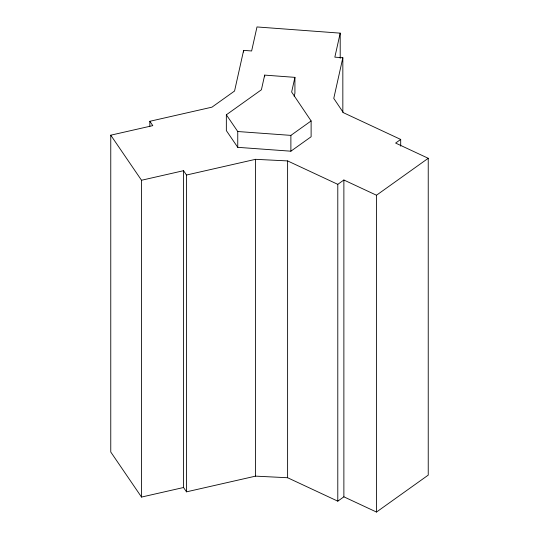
<?xml version="1.0" encoding="UTF-8"?>
<svg xmlns="http://www.w3.org/2000/svg" width="539" height="539" viewBox="0 0 539 539"><rect width="100%" height="100%" fill="white"/><g stroke="black" fill="none" stroke-linecap="round" stroke-linejoin="round"><path stroke-width="0.81" d="M340.203 58.353L340.203 33.142L256.988 26.95L251.632 50.969L243.628 50.376L234.559 91.024L211.948 107.167L149.835 121.295L149.835 126.335M264.676 75.11L261.402 89.777L226.346 114.8L226.346 130.613L237.753 147.329L290.885 151.196L311.118 136.751L311.118 120.945L291.646 92.028L294.921 77.36L264.676 75.11L264.676 76.774M294.193 96.427L294.921 93.166L294.921 77.36M340.203 33.142L334.84 57.161L342.838 57.754L342.838 112.382M342.838 57.754L333.769 98.401L343.377 112.678L400.693 139.439L400.693 146.163M226.346 114.8L237.753 131.523L290.885 135.383L311.118 120.945M149.835 121.295L152.793 125.627L110.764 135.188L141.514 180.255L183.543 170.695L183.543 487.512L186.501 491.844L255.553 476.139L287.61 477.736L337.791 501.169L337.791 184.345L343.875 179.999L376.491 195.226L428.236 158.291L395.619 143.064L400.693 139.439M337.791 501.169L343.875 496.823L343.875 179.999M343.875 496.823L376.491 512.05L428.236 475.115L428.236 158.291M183.543 170.695L186.501 175.027L255.553 159.322L287.61 160.912L337.791 184.345M110.764 135.188L110.764 452.005L141.514 497.073L183.543 487.512M376.491 195.226L376.491 512.05M290.885 135.383L290.885 151.196M287.61 160.912L287.61 477.736M255.553 159.322L255.553 476.139M243.628 50.376L243.628 52.054M237.753 131.523L237.753 147.329M186.501 175.027L186.501 491.844M141.514 180.255L141.514 497.073"/></g></svg>
